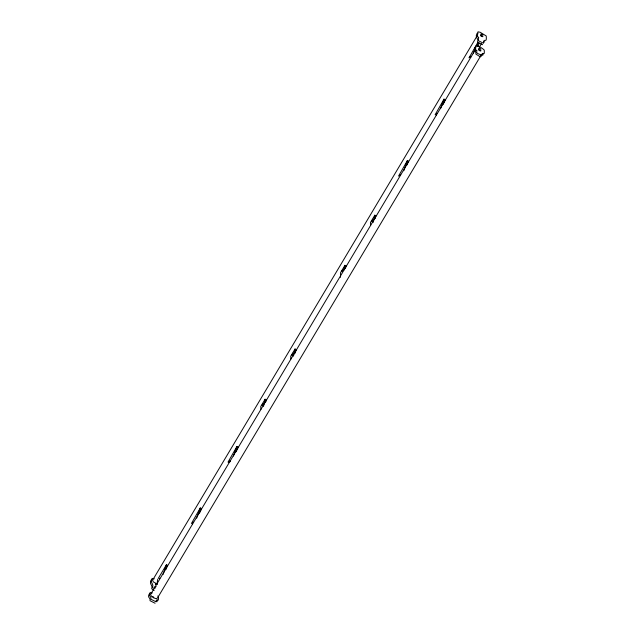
<?xml version="1.0" encoding="UTF-8"?>
<svg xmlns="http://www.w3.org/2000/svg" width="635" height="635" viewBox="0 0 635 635"><rect width="100%" height="100%" fill="white"/><g stroke="black" fill="none" stroke-linecap="round" stroke-linejoin="round"><path stroke-width="0.95" d="M157.02 584.081L157.678 579.414M157.258 599.924L157.004 601.718L155.781 601.353M165.775 569.722L167.418 565.317L166.394 564.801L163.139 574.397M192.453 524.01L192.58 523.121M199.469 513.207L201.184 509.365L201.311 508.476L200.279 507.96L196.667 518.168M229.187 461.708L229.06 462.605L230.426 461.28M236.077 451.803L237.792 447.961L237.919 447.072L236.887 446.548L233.45 456.065M263.525 406.392L265.097 399.24L266.128 399.756L265.509 402.526M293.473 356.156L295.045 349.004L296.077 349.52L295.227 353.123M340.487 277.297L340.574 272.637L344.932 265.335L345.956 265.851L345.337 268.621M343.622 270.589L344.932 265.335M373.237 222.361L374.817 215.209L375.841 215.725L375.221 218.496M406.924 165.036L408.424 161.076L407.392 160.56L403.789 170.759M436.181 115.205L436.301 114.308M443.19 104.402L444.905 100.56L445.032 99.671L444.008 99.147L440.563 108.664M475.139 47.403C472.71 51.379 476.726 50.863 475.893 54.118L480.068 56.666L480.957 56.674L481.497 54.824M477.353 46.069L477.877 42.339L469.035 57.841L470.202 56.848L470.86 57.039M478.377 46.585L478.901 42.855M483.116 53.348L482.862 55.142L481.647 54.777M473.305 53.07L474.924 49.625M159.536 578.699L159.774 578.223M477.052 35.973L152.575 580.239L153.416 581.954L157.48 584.184M158.155 578.612L166.394 564.801M200.279 507.96L191.429 523.494L193.572 522.145M236.887 446.548L228.036 462.082L230.18 460.74M265.097 399.24L260.739 406.543L260.921 409.305M295.045 349.004L290.695 356.306L290.87 359.069M374.817 215.209L370.459 222.512L370.642 225.274M407.392 160.56L398.542 176.093L400.685 174.744M444.008 99.147L435.15 114.681L437.293 113.34M166.513 566.841L167.418 565.317M237.03 448.564L237.919 447.072M475.043 50.244L150.566 594.511L151.408 596.233L153.789 597.964L156.313 598.702L157.496 598.011L481.473 54.594M479.417 47.133L481.449 43.728M474.861 51.07L475.282 50.784M484.711 41.981L483.497 41.616M156.186 586.621L154.368 587.089L155.194 588.2M477.806 33.211L477.123 33.282C474.424 38.005 479.036 37.941 477.568 42.172L482.632 44.728M151.948 579.787L151.265 579.858C148.558 584.581 153.17 584.517 151.709 588.748L154.186 590.431M149.963 593.908L149.281 593.979C146.844 597.956 150.868 597.44 150.027 600.694L155.091 603.25M480.568 35.401L482.163 36.632M478.584 49.522L480.179 50.752M154.281 578.826L152.138 578.398C149.431 583.12 154.043 583.057 152.583 587.288L153.352 588.113M152.297 592.947L150.154 592.519C147.717 596.495 151.733 595.979 150.9 599.234L155.964 601.789C156.456 597.043 158.996 604.091 158.377 596.662L157.805 595.963M374.658 216.321L375.69 216.837M344.773 266.446L345.797 266.97M294.894 350.115L295.918 350.631M264.938 400.352L265.97 400.868M153.853 597.519L152.892 596.495M476.782 50.546L476.766 52.657L477.536 53.483L481.822 55.213C482.314 50.467 484.862 57.515 484.243 50.086C482.132 47.935 479.02 46.133 476.012 45.934L475.504 49.53L476.782 50.546M478.631 37.386L478.441 40.711L483.505 43.267C483.656 36.711 487.021 44.601 486.227 35.965L480.139 32.25L477.996 31.813L477.353 36.37L478.631 37.386M262.255 404.971L262.176 405.495L263.231 403.328L262.255 404.971M292.203 354.735L292.132 355.259L293.18 353.084L292.203 354.735M342.082 271.066L342.011 271.589L343.067 269.423L342.082 271.066M371.967 220.94L371.896 221.464L372.951 219.289L371.967 220.94M478.988 48.252L479.108 50.522L480.814 50.959L480.695 48.689L478.988 48.252M480.973 34.131L481.116 36.251L482.822 36.687L482.679 34.568L480.973 34.131M155.829 583.549L155.408 584.422L155.829 583.549"/></g></svg>
